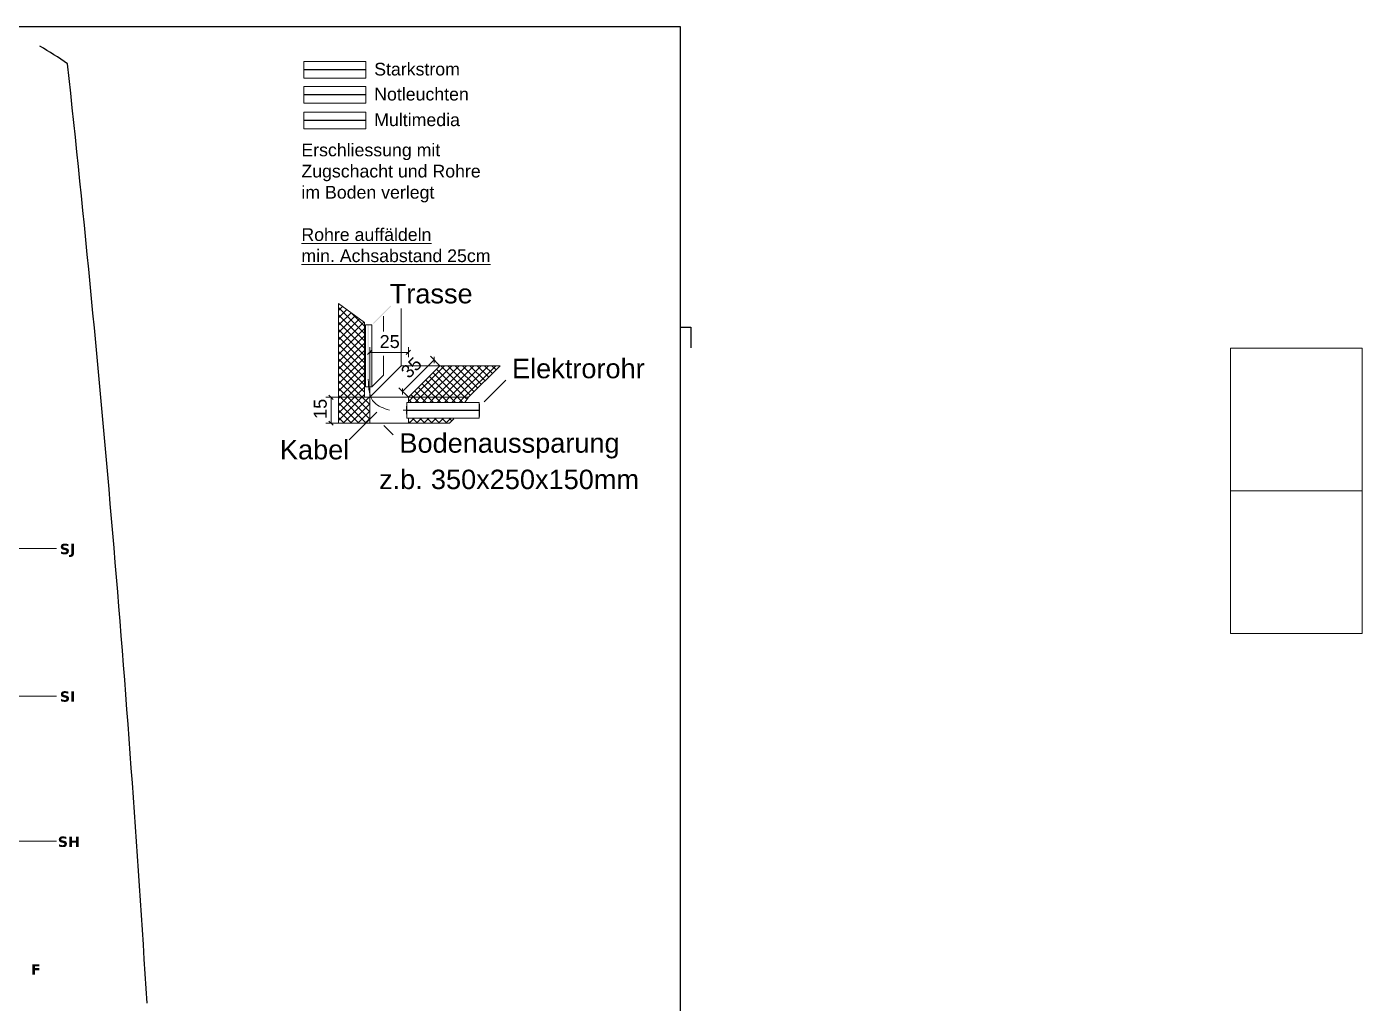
# Model space of a CAD drawing. Extents: x -982 to 937, y -179 to 616.
# Drawn here: x 292 to 937, y 144 to 616 of the extents above; entities that cross this region are included whole.
import ezdxf
from ezdxf.lldxf.tags import DXFTag

# ---------------------------------------------------------------- set-up
doc = ezdxf.new("R2010")
doc.units = 0
doc.layers.get('0').update_dxf_attribs({"lineweight": 13})
for name, color, linetype, lineweight, true_color in [('C-PROP-LINE-OTLN', 7, '_Grundgrenze_', 25, 0x800000), ('EL01_WAN_Röhre Boden', 7, 'Continuous', 13, 0xff6666), ('EL01_WANX_Bitmap', 1, 'Continuous', 13, 0xff0000), ('L_Röhre Boden', 1, 'Continuous', 13, 0xff0000), ('S-GRID-____-IDEN', 7, 'Continuous', 9, 0x5555aa)]:
    doc.layers.add(name, color=color, linetype=linetype, lineweight=lineweight, true_color=true_color)
doc.layers.add('EL01_WAN_Text', color=7, linetype='Continuous', lineweight=13)
doc.layers.add('S-GRID-____-OTLN', color=7, linetype='Continuous', lineweight=5)
doc.styles.get("Standard").update_dxf_attribs({"font": 'arial.ttf'})
tags = doc.linetypes.add('_Grundgrenze_', pattern=[0.45, 0.2, -0.05, 0.05, -0.05, 0.05, -0.05]).pattern_tags.tags
tags[14:15] = [DXFTag(74, 4), DXFTag(75, 0), DXFTag(340, '0'), DXFTag(46, 1.0), DXFTag(50, 0.0), DXFTag(44, 0.0), DXFTag(45, 0.0)]
tags[12:13] = [DXFTag(74, 4), DXFTag(75, 0), DXFTag(340, '0'), DXFTag(46, 1.0), DXFTag(50, 0.0), DXFTag(44, 0.0), DXFTag(45, 0.0)]
tags[10:11] = [DXFTag(74, 4), DXFTag(75, 0), DXFTag(340, '0'), DXFTag(46, 1.0), DXFTag(50, 0.0), DXFTag(44, 0.0), DXFTag(45, 0.0)]
tags[8:9] = [DXFTag(74, 4), DXFTag(75, 0), DXFTag(340, '0'), DXFTag(46, 1.0), DXFTag(50, 0.0), DXFTag(44, 0.0), DXFTag(45, 0.0)]
tags[6:7] = [DXFTag(74, 4), DXFTag(75, 0), DXFTag(340, '0'), DXFTag(46, 1.0), DXFTag(50, 0.0), DXFTag(44, 0.0), DXFTag(45, 0.0)]
tags[4:5] = [DXFTag(74, 4), DXFTag(75, 0), DXFTag(340, '0'), DXFTag(46, 1.0), DXFTag(50, 0.0), DXFTag(44, 0.0), DXFTag(45, 0.0)]
tags = doc.linetypes.add('_Rasterlinie_', pattern=[0.375, 0.2, -0.05, 0.075, -0.05]).pattern_tags.tags
tags[10:11] = [DXFTag(74, 4), DXFTag(75, 0), DXFTag(340, '0'), DXFTag(46, 1.0), DXFTag(50, 0.0), DXFTag(44, 0.0), DXFTag(45, 0.0)]
tags[8:9] = [DXFTag(74, 4), DXFTag(75, 0), DXFTag(340, '0'), DXFTag(46, 1.0), DXFTag(50, 0.0), DXFTag(44, 0.0), DXFTag(45, 0.0)]
tags[6:7] = [DXFTag(74, 4), DXFTag(75, 0), DXFTag(340, '0'), DXFTag(46, 1.0), DXFTag(50, 0.0), DXFTag(44, 0.0), DXFTag(45, 0.0)]
tags[4:5] = [DXFTag(74, 4), DXFTag(75, 0), DXFTag(340, '0'), DXFTag(46, 1.0), DXFTag(50, 0.0), DXFTag(44, 0.0), DXFTag(45, 0.0)]
tags = doc.linetypes.add('STRICHPUNKT2', pattern=[12.7, 6.35, -3.175, 0, -3.175]).pattern_tags.tags
tags[10:11] = [DXFTag(74, 4), DXFTag(75, 0), DXFTag(340, '0'), DXFTag(46, 0.0), DXFTag(50, 0.0), DXFTag(44, 0.0), DXFTag(45, 0.0)]
tags[8:9] = [DXFTag(74, 4), DXFTag(75, 0), DXFTag(340, '0'), DXFTag(46, 0.0), DXFTag(50, 0.0), DXFTag(44, 0.0), DXFTag(45, 0.0)]
tags[6:7] = [DXFTag(74, 4), DXFTag(75, 0), DXFTag(340, '0'), DXFTag(46, 0.0), DXFTag(50, 0.0), DXFTag(44, 0.0), DXFTag(45, 0.0)]
tags[4:5] = [DXFTag(74, 4), DXFTag(75, 0), DXFTag(340, '0'), DXFTag(46, 0.0), DXFTag(50, 0.0), DXFTag(44, 0.0), DXFTag(45, 0.0)]
picture_1 = doc.add_image_def('image1.png', size_in_pixel=(896, 310))
picture_2 = doc.add_image_def('image2.png', size_in_pixel=(501, 542))

# ---------------------------------------------------------------- blocks, each defined once
blk = doc.blocks.new('Wickelfalzrohr-A0UJ2GQIXE', base_point=(425.76, 578.66))
at = {"color": 0, "linetype": 'ByBlock', "lineweight": -2, "ltscale": 0.13}
for p, q in [((455.76, 586.66), (425.76, 586.66)), ((425.76, 586.66), (425.76, 584.32)), ((425.76, 584.32), (425.76, 581.01)), ((425.76, 581.01), (425.76, 578.66)), ((455.76, 586.66), (455.76, 584.32)), ((455.76, 584.32), (455.76, 581.01)), ((455.76, 581.01), (455.76, 578.66)), ((425.76, 578.66), (455.76, 578.66))]:
    blk.add_line(p, q, dxfattribs=at)
at = {"color": 0, "linetype": 'STRICHPUNKT2', "lineweight": 25, "ltscale": 0.25}
blk.add_line((455.76, 582.66), (425.76, 582.66), dxfattribs=at)
blk = doc.blocks.new('Wickelfalzrohr-A0UJ2GQKXE', base_point=(425.76, 590.73))
at = {"color": 0, "linetype": 'ByBlock', "lineweight": -2, "ltscale": 0.13}
for p, q in [((455.76, 598.73), (425.76, 598.73)), ((425.76, 598.73), (425.76, 596.39)), ((425.76, 596.39), (425.76, 593.08)), ((455.76, 598.73), (455.76, 596.39)), ((455.76, 596.39), (455.76, 593.08)), ((425.76, 593.08), (425.76, 590.73)), ((425.76, 590.73), (455.76, 590.73)), ((455.76, 593.08), (455.76, 590.73))]:
    blk.add_line(p, q, dxfattribs=at)
at = {"color": 0, "linetype": 'STRICHPUNKT2', "lineweight": 25, "ltscale": 0.25}
blk.add_line((455.76, 594.73), (425.76, 594.73), dxfattribs=at)
blk = doc.blocks.new('Wickelfalzrohr-A0UJ2GQMXE', base_point=(425.76, 566.3))
at = {"color": 0, "linetype": 'ByBlock', "lineweight": -2, "ltscale": 0.13}
for p, q in [((455.76, 574.3), (425.76, 574.3)), ((425.76, 574.3), (425.76, 571.96)), ((455.76, 574.3), (455.76, 571.96)), ((425.76, 571.96), (425.76, 568.64)), ((425.76, 568.64), (425.76, 566.3)), ((455.76, 571.96), (455.76, 568.64)), ((455.76, 568.64), (455.76, 566.3)), ((425.76, 566.3), (455.76, 566.3))]:
    blk.add_line(p, q, dxfattribs=at)
at = {"color": 0, "linetype": 'STRICHPUNKT2', "lineweight": 25, "ltscale": 0.25}
blk.add_line((455.76, 570.3), (425.76, 570.3), dxfattribs=at)
blk = doc.blocks.new('Blockreferenz-A0UJ2GQOXE', base_point=(414.22, 392.38))
at = {"layer": 'L_Röhre Boden', "color": 7, "lineweight": -2}
for p, q in [((442.56, 481.95), (455.06, 472.75)), ((442.56, 461.71), (442.56, 481.95)), ((442.56, 478.58), (444.5, 480.52)), ((455.06, 467.47), (442.56, 479.97)), ((442.56, 475.04), (446.54, 479.02)), ((442.56, 471.51), (448.57, 477.52)), ((455.06, 471), (448.45, 477.62)), ((472.77, 451.92), (472.77, 479.52)), ((455.06, 463.93), (442.56, 476.43)), ((442.56, 467.97), (450.61, 476.02)), ((442.56, 464.43), (452.65, 474.52)), ((442.56, 460.9), (454.68, 473.02)), ((455.06, 460.4), (442.56, 472.9)), ((455.06, 472.75), (455.06, 436.71)), ((464.19, 468.4), (464.19, 475.8)), ((442.56, 457.36), (455.06, 469.86)), ((455.06, 456.86), (442.56, 469.36)), ((442.56, 453.83), (455.06, 466.33)), ((455.06, 453.33), (442.56, 465.83)), ((442.56, 450.29), (455.06, 462.79)), ((455.06, 449.79), (442.56, 462.29)), ((442.56, 436.71), (442.56, 461.71)), ((442.56, 446.76), (455.06, 459.26)), ((455.06, 446.25), (442.56, 458.75)), ((442.56, 443.22), (455.06, 455.72)), ((455.06, 442.72), (442.56, 455.22)), ((442.56, 439.69), (455.06, 452.19)), ((455.06, 439.18), (442.56, 451.68)), ((457.56, 436.71), (472.77, 451.92)), ((464.19, 447.38), (464.19, 456.77)), ((472.77, 451.92), (491.46, 451.92)), ((476.24, 436.71), (491.46, 451.92)), ((478.47, 436.71), (493.69, 451.92)), ((482.01, 436.71), (497.22, 451.92)), ((485.54, 436.71), (500.76, 451.92)), ((489.08, 436.71), (504.29, 451.92)), ((491.46, 451.92), (520.52, 451.92)), ((506.17, 437.57), (491.82, 451.92)), ((492.61, 436.71), (507.83, 451.92)), ((507.94, 439.34), (495.35, 451.92)), ((496.15, 436.71), (511.36, 451.92)), ((509.7, 441.11), (498.89, 451.92)), ((499.68, 436.71), (514.9, 451.92)), ((511.47, 442.87), (502.42, 451.92)), ((503.22, 436.71), (518.43, 451.92)), ((505.3, 436.71), (520.52, 451.92)), ((513.24, 444.64), (505.96, 451.92)), ((515.01, 446.41), (509.5, 451.92)), ((516.77, 448.18), (513.03, 451.92)), ((518.54, 449.95), (516.57, 451.92)), ((520.31, 451.71), (520.1, 451.92)), ((454, 436.71), (442.56, 448.15)), ((443.11, 436.71), (455.06, 448.65)), ((446.65, 436.71), (455.06, 445.11)), ((458.54, 441.73), (464.19, 447.38)), ((492.89, 436.71), (484.57, 445.03)), ((496.43, 436.71), (486.33, 446.8)), ((499.96, 436.71), (488.1, 448.57)), ((503.5, 436.71), (489.87, 450.33)), ((512.74, 434.43), (523.23, 444.92)), ((450.47, 436.71), (442.56, 444.61)), ((446.93, 436.71), (442.56, 441.08)), ((450.19, 436.71), (455.06, 441.58)), ((482.29, 436.71), (479.26, 439.73)), ((485.82, 436.71), (481.03, 441.5)), ((489.36, 436.71), (482.8, 443.26)), ((443.39, 436.71), (442.56, 437.54)), ((442.56, 425.54), (453.72, 436.71)), ((442.56, 429.08), (450.19, 436.71)), ((442.56, 432.61), (446.65, 436.71)), ((442.56, 436.15), (443.11, 436.71)), ((455.06, 436.71), (442.56, 436.71)), ((442.56, 424.21), (442.56, 436.71)), ((442.56, 436.71), (457.56, 436.71)), ((452.36, 424.21), (442.56, 434.01)), ((455.89, 424.21), (443.39, 436.71)), ((444.76, 424.21), (457.26, 436.71)), ((457.56, 426.08), (446.93, 436.71)), ((448.29, 424.21), (457.56, 433.47)), ((457.56, 429.61), (450.47, 436.71)), ((453.72, 436.71), (455.06, 438.04)), ((457.56, 433.15), (454, 436.71)), ((455.06, 436.71), (457.56, 436.71)), ((457.56, 436.68), (457.54, 436.71)), ((457.56, 436.71), (457.56, 430.58)), ((457.56, 436.71), (457.56, 424.21)), ((457.56, 436.71), (476.24, 436.71)), ((510.45, 434.18), (475.46, 434.18)), ((476.24, 434.18), (476.24, 436.71)), ((476.24, 436.71), (505.3, 436.71)), ((476.54, 434.78), (478.46, 436.7)), ((477.74, 434.18), (476.54, 435.38)), ((478.75, 436.71), (477.49, 437.96)), ((481.27, 434.18), (478.76, 436.7)), ((479.48, 434.18), (482, 436.7)), ((484.81, 434.18), (482.29, 436.7)), ((483.02, 434.18), (485.53, 436.7)), ((488.34, 434.18), (485.83, 436.7)), ((486.55, 434.18), (489.07, 436.7)), ((491.88, 434.18), (489.36, 436.7)), ((490.09, 434.18), (492.6, 436.7)), ((495.42, 434.18), (492.9, 436.7)), ((493.62, 434.18), (496.14, 436.7)), ((498.95, 434.18), (496.44, 436.7)), ((497.16, 434.18), (499.67, 436.7)), ((502.49, 434.18), (499.97, 436.7)), ((500.7, 434.18), (503.21, 436.7)), ((505.3, 436.71), (503.44, 434.18)), ((504.54, 435.67), (503.51, 436.7)), ((448.82, 424.21), (442.56, 430.47)), ((445.29, 424.21), (442.56, 426.93)), ((460.98, 429.47), (447.62, 416.12)), ((451.83, 424.21), (457.56, 429.94)), ((455.36, 424.21), (457.56, 426.4)), ((510.45, 426.68), (475.46, 426.68)), ((476.24, 424.21), (476.24, 426.68)), ((476.57, 424.2), (479.05, 426.68)), ((480.65, 424.2), (478.17, 426.68)), ((480.1, 424.2), (482.59, 426.68)), ((484.19, 424.2), (481.7, 426.68)), ((483.64, 424.2), (486.12, 426.68)), ((487.72, 424.2), (485.24, 426.68)), ((487.17, 424.2), (489.66, 426.68)), ((491.26, 424.2), (488.77, 426.68)), ((490.71, 424.2), (493.2, 426.68)), ((494.79, 424.2), (492.31, 426.68)), ((494.25, 424.2), (496.73, 426.68)), ((497.04, 425.48), (495.84, 426.68)), ((496.1, 424.21), (498.25, 426.36)), ((457.56, 424.21), (442.56, 424.21)), ((457.56, 424.21), (496.1, 424.21)), ((464.41, 423.03), (468.85, 418.59)), ((477.12, 424.2), (476.54, 424.77))]:
    blk.add_line(p, q, dxfattribs=at)
at = {"layer": 'L_Röhre Boden', "color": 7, "linetype": 'ByBlock', "lineweight": -2, "ltscale": 0.13}
for p, q in [((455.54, 471.73), (458.54, 471.73)), ((455.54, 441.73), (455.54, 471.73)), ((458.54, 471.73), (458.54, 441.73)), ((456.52, 457.34), (458.59, 459.4)), ((457.56, 460.87), (457.56, 436.71)), ((476.24, 458.37), (457.56, 458.37)), ((475.21, 457.34), (477.27, 459.4)), ((476.24, 460.87), (476.24, 455.99)), ((473.47, 439.48), (488.68, 454.7)), ((486.91, 456.46), (491.46, 451.92)), ((488.68, 456.16), (488.68, 453.23)), ((458.54, 441.73), (455.54, 441.73)), ((471.7, 441.25), (476.24, 436.71)), ((473.47, 440.94), (473.47, 438.02)), ((436.39, 436.71), (457.56, 436.71)), ((437.86, 437.74), (439.93, 435.67)), ((438.89, 436.71), (438.89, 424.21)), ((436.39, 424.21), (457.56, 424.21)), ((437.86, 425.24), (439.93, 423.17))]:
    blk.add_line(p, q, dxfattribs=at)
at = {"layer": 'L_Röhre Boden', "color": 7, "linetype": 'STRICHPUNKT2', "lineweight": 25, "ltscale": 0.25}
blk.add_line((475.46, 430.43), (510.45, 430.43), dxfattribs=at)
at = {"layer": 'L_Röhre Boden', "color": 7, "lineweight": -2}
for centre in [(475.46, 430.43), (510.45, 430.43)]:
    blk.add_ellipse(centre, major_axis=(0, -3.75), ratio=0.018233, dxfattribs=at)
blk.add_spline([(456.81, 445.47, 420071.56), (459.8, 434.12, 420071.56), (467.11, 430.44, 420071.56)], degree=3, dxfattribs=at)
for points in [[(459.52, 472.16), (459.16, 472.52), (467.96, 480.61), (467.61, 480.96)], [(456.56, 471.73), (457.06, 471.73), (456.56, 445.47), (457.06, 445.47)], [(475.53, 430.68), (475.53, 430.18), (473.59, 430.68), (473.59, 430.18)]]:
    blk.add_solid(points, dxfattribs=at)
at = {"layer": 'L_Röhre Boden', "color": 7, "lineweight": -2, "char_height": 9.375, "attachment_point": 1}
for s, insert in [('{\\fArial;Trasse}', (467.23, 491.38)), ('{\\fArial;Elektrorohr}', (526.26, 455.25))]:
    blk.add_mtext(s, dxfattribs=dict(at, insert=insert))
at = {"layer": 'L_Röhre Boden', "color": 7, "linetype": 'ByBlock', "lineweight": -2, "ltscale": 0.13, "insert": (462.34, 466.7), "char_height": 6.25, "attachment_point": 1}
blk.add_mtext('{\\fArial;25}', dxfattribs=at)
at = {"layer": 'L_Röhre Boden', "color": 7, "linetype": 'ByBlock', "lineweight": -2, "ltscale": 0.13, "char_height": 6.25, "attachment_point": 1}
for s, insert, rotation in [('{\\fArial;35}', (472, 449.8), 45), ('{\\fArial;15}', (430.56, 426.25), 90)]:
    blk.add_mtext(s, dxfattribs=dict(at, insert=insert, rotation=rotation))
at = {"layer": 'L_Röhre Boden', "color": 7, "linetype": 'ByBlock', "lineweight": -2, "ltscale": 1.3, "char_height": 9.375, "attachment_point": 1}
for s, insert in [('{\\fArial;Bodenaussparung}', (471.9, 419.31)), ('{\\fArial;Kabel}', (414.22, 416.1)), ('{\\fArial;z.b.}', (462.09, 401.75)), ('{\\fArial;350x250x150mm}', (487.11, 401.75))]:
    blk.add_mtext(s, dxfattribs=dict(at, insert=insert))
blk = doc.blocks.new('Referenz-A0UJ2GQRXE', base_point=(-954.02, -167.52))
at = {"layer": 'C-PROP-LINE-OTLN', "color": 0, "linetype": '_Grundgrenze_', "lineweight": -2, "ltscale": 0.25}
for centre, major_axis, end_param in [((197.44, 433.47), (114.3, 164.13), 0.079611), ((-9421.02, -453.88), (9771.11, 598.1), 0.046482)]:
    blk.add_ellipse(centre, major_axis=major_axis, ratio=1, start_param=0, end_param=end_param, dxfattribs=at)
at = {"layer": 'S-GRID-____-OTLN', "color": 0, "linetype": '_Rasterlinie_', "ltscale": 0.13}
for p, q in [((-938.86, 363.69), (306.33, 363.69)), ((-938.86, 292.49), (306.33, 292.49)), ((-938.86, 222.39), (306.33, 222.39))]:
    blk.add_line(p, q, dxfattribs=at)
at = {"layer": 'S-GRID-____-IDEN', "color": 0, "linetype": 'Continuous', "lineweight": 5, "ltscale": 0.13, "char_height": 5, "attachment_point": 1}
for s, insert in [('{\\fVerdana|b1|i0;SJ}', (307.93, 365.98)), ('{\\fVerdana|b1|i0;SI}', (307.97, 294.78)), ('{\\fVerdana|b1|i0;SH}', (306.97, 224.68)), ('{\\fVerdana|b1|i0;F}', (294.05, 163.08))]:
    blk.add_mtext(s, dxfattribs=dict(at, insert=insert))

msp = doc.modelspace()

# ---------------------------------------------------------------- linework, layer by layer
at = {"color": 0, "linetype": 'ByBlock', "lineweight": -2, "ltscale": 0.13}
for p, q in [((607.58, 615.53), (-982.42, 615.53)), ((607.58, -174.47), (607.58, 615.53)), ((607.58, 470.53), (612.58, 470.53)), ((612.58, 470.53), (612.58, 460.53))]:
    msp.add_line(p, q, dxfattribs=at)

# ---------------------------------------------------------------- block references
at = {"color": 9, "lineweight": 25, "ltscale": 0.25, "true_color": 0xc0c0c0}
msp.add_blockref('Referenz-A0UJ2GQRXE', (-954.02, -167.52), dxfattribs=at)
at = {"layer": 'EL01_WAN_Röhre Boden', "color": 1, "linetype": 'Continuous', "ltscale": 0.13, "true_color": 0xff0000}
msp.add_blockref('Blockreferenz-A0UJ2GQOXE', (414.22, 392.38), dxfattribs=at)
at = {"layer": 'L_Röhre Boden', "color": 1, "ltscale": 0.13, "true_color": 0xff0000}
msp.add_blockref('Wickelfalzrohr-A0UJ2GQKXE', (425.76, 590.73), dxfattribs=at)
at = {"layer": 'L_Röhre Boden', "color": 98, "ltscale": 0.13, "true_color": 0x004c00}
msp.add_blockref('Wickelfalzrohr-A0UJ2GQIXE', (425.76, 578.66), dxfattribs=at)
at = {"layer": 'L_Röhre Boden', "color": 6, "ltscale": 0.13, "true_color": 0xff00ff}
msp.add_blockref('Wickelfalzrohr-A0UJ2GQMXE', (425.76, 566.3), dxfattribs=at)

# ---------------------------------------------------------------- texts
at = {"layer": 'EL01_WAN_Text', "ltscale": 0.13, "char_height": 3.5, "attachment_point": 1}
for s, insert, width in [('\\H1.75x;\\C7;Starkstrom', (459.74, 598.12), 70), ('\\H1.75x;\\C7;Notleuchten', (459.74, 586.05), 70), ('\\H1.75x;\\C7;Multimedia', (459.74, 573.68), 70), ('\\H1.75x;\\C7;Erschliessung mit\\PZugschacht und Rohre\\Pim Boden verlegt\\P\\P\\C1;\\LRohre auffäldeln\\Pmin. Achsabstand 25cm\\P', (424.58, 559.11), 101.5)]:
    msp.add_mtext(s, dxfattribs=dict(at, insert=insert, width=width))

# ---------------------------------------------------------------- pictures from other files: only their frames are drawn
at = {"layer": 'EL01_WANX_Bitmap', "ltscale": 0.13}
image = msp.add_image(picture_1, insert=(873.03, 391.58), size_in_units=(63.67, 68.88), dxfattribs=at)
image.dxf.flags = 7
image = msp.add_image(picture_2, insert=(873.03, 322.71), size_in_units=(63.67, 68.88), dxfattribs=at)
image.dxf.flags = 7

doc.saveas('drawing.dxf')
